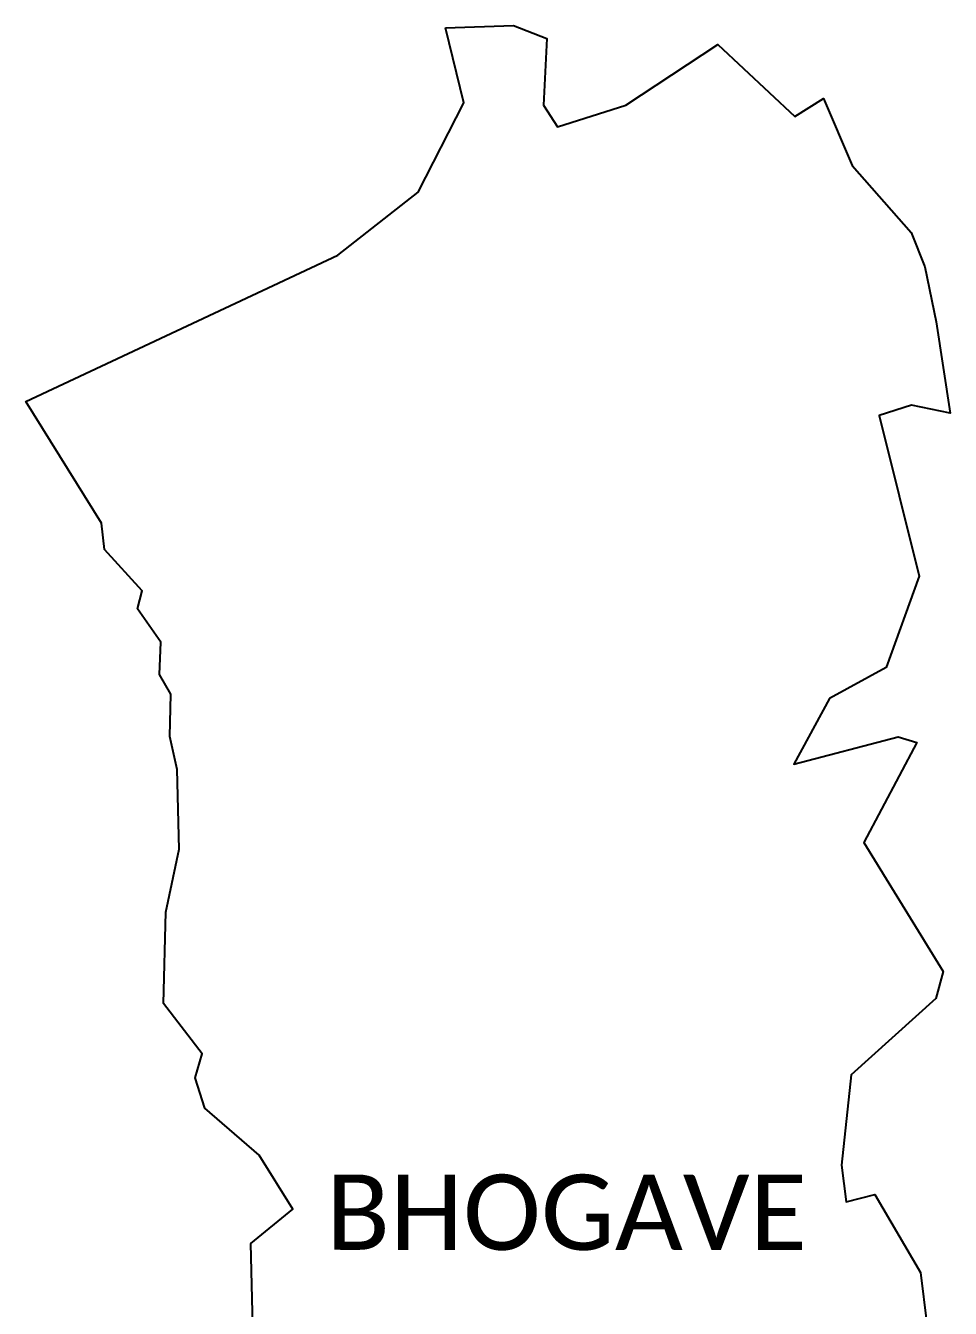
# Model space of a CAD drawing. Header units: metres. Extents: x 339496 to 341688, y 1763078 to 1767972.
# Drawn here: x 339559 to 341323, y 1765525 to 1767972 of the extents above; entities that cross this region are included whole.
import ezdxf

# ---------------------------------------------------------------- set-up
doc = ezdxf.new("R2010")
doc.units = ezdxf.units.M
doc.layers.add('VILLAGE NAME', color=250, linetype='Continuous')

msp = doc.modelspace()

# ---------------------------------------------------------------- linework, layer by layer
at = {"color": 6}
for points in [[(340359.7, 1767967.9), (340489.6, 1767971.8)], [(340489.6, 1767971.8), (340553.4, 1767947.3), (340546.7, 1767820), (340573.5, 1767779), (340703.5, 1767820), (340879.1, 1767936.1), (341025.9, 1767798.4), (341080.7, 1767832.8), (341135.5, 1767704.8), (341247.9, 1767577.4), (341273.7, 1767511.8), (341295.8, 1767406.5), (341322.6, 1767232.5), (341248.8, 1767247.8), (341187, 1767227.8), (341263.4, 1766921.7), (341200, 1766747.3), (341092.4, 1766688), (341024.2, 1766562.8), (341223.4, 1766614.8), (341258.8, 1766604), (341157.5, 1766413.7), (341308.7, 1766167.6), (341294.8, 1766115.8), (341133.6, 1765970.2), (341115.1, 1765797.7), (341124, 1765728), (341178.7, 1765742), (341265.9, 1765592.8), (341278.1, 1765495)], [(339997.5, 1765280.5), (339988.8, 1765648.1), (340068.6, 1765713.8), (340004.7, 1765817.1), (339900.7, 1765906.4), (339882.6, 1765964.6), (339896.1, 1766010.5), (339822.2, 1766106), (339826.4, 1766280.7), (339851.9, 1766400.6), (339848.4, 1766552.5), (339834.3, 1766615.6), (339836.1, 1766696.4), (339814.8, 1766733.7), (339816.9, 1766795.3), (339772.8, 1766859.1), (339781.5, 1766893.4), (339709.7, 1766972.4), (339703.7, 1767022.4), (339559.3, 1767254.7), (340154.8, 1767533.9), (340308.1, 1767653.9), (340395.1, 1767824.6), (340359.7, 1767967.9)]]:
    msp.add_lwpolyline(points, dxfattribs=at)

# ---------------------------------------------------------------- texts
at = {"layer": 'VILLAGE NAME', "insert": (340132.1, 1765780), "char_height": 143.7, "attachment_point": 1, "rotation": 359.9793}
msp.add_mtext_dynamic_manual_height_columns('{\\fCalibri|b0|i0|c0|p34;BHOGAVE}', width=1418, gutter_width=718.5, heights=[0], dxfattribs=at)

doc.saveas('drawing.dxf')
